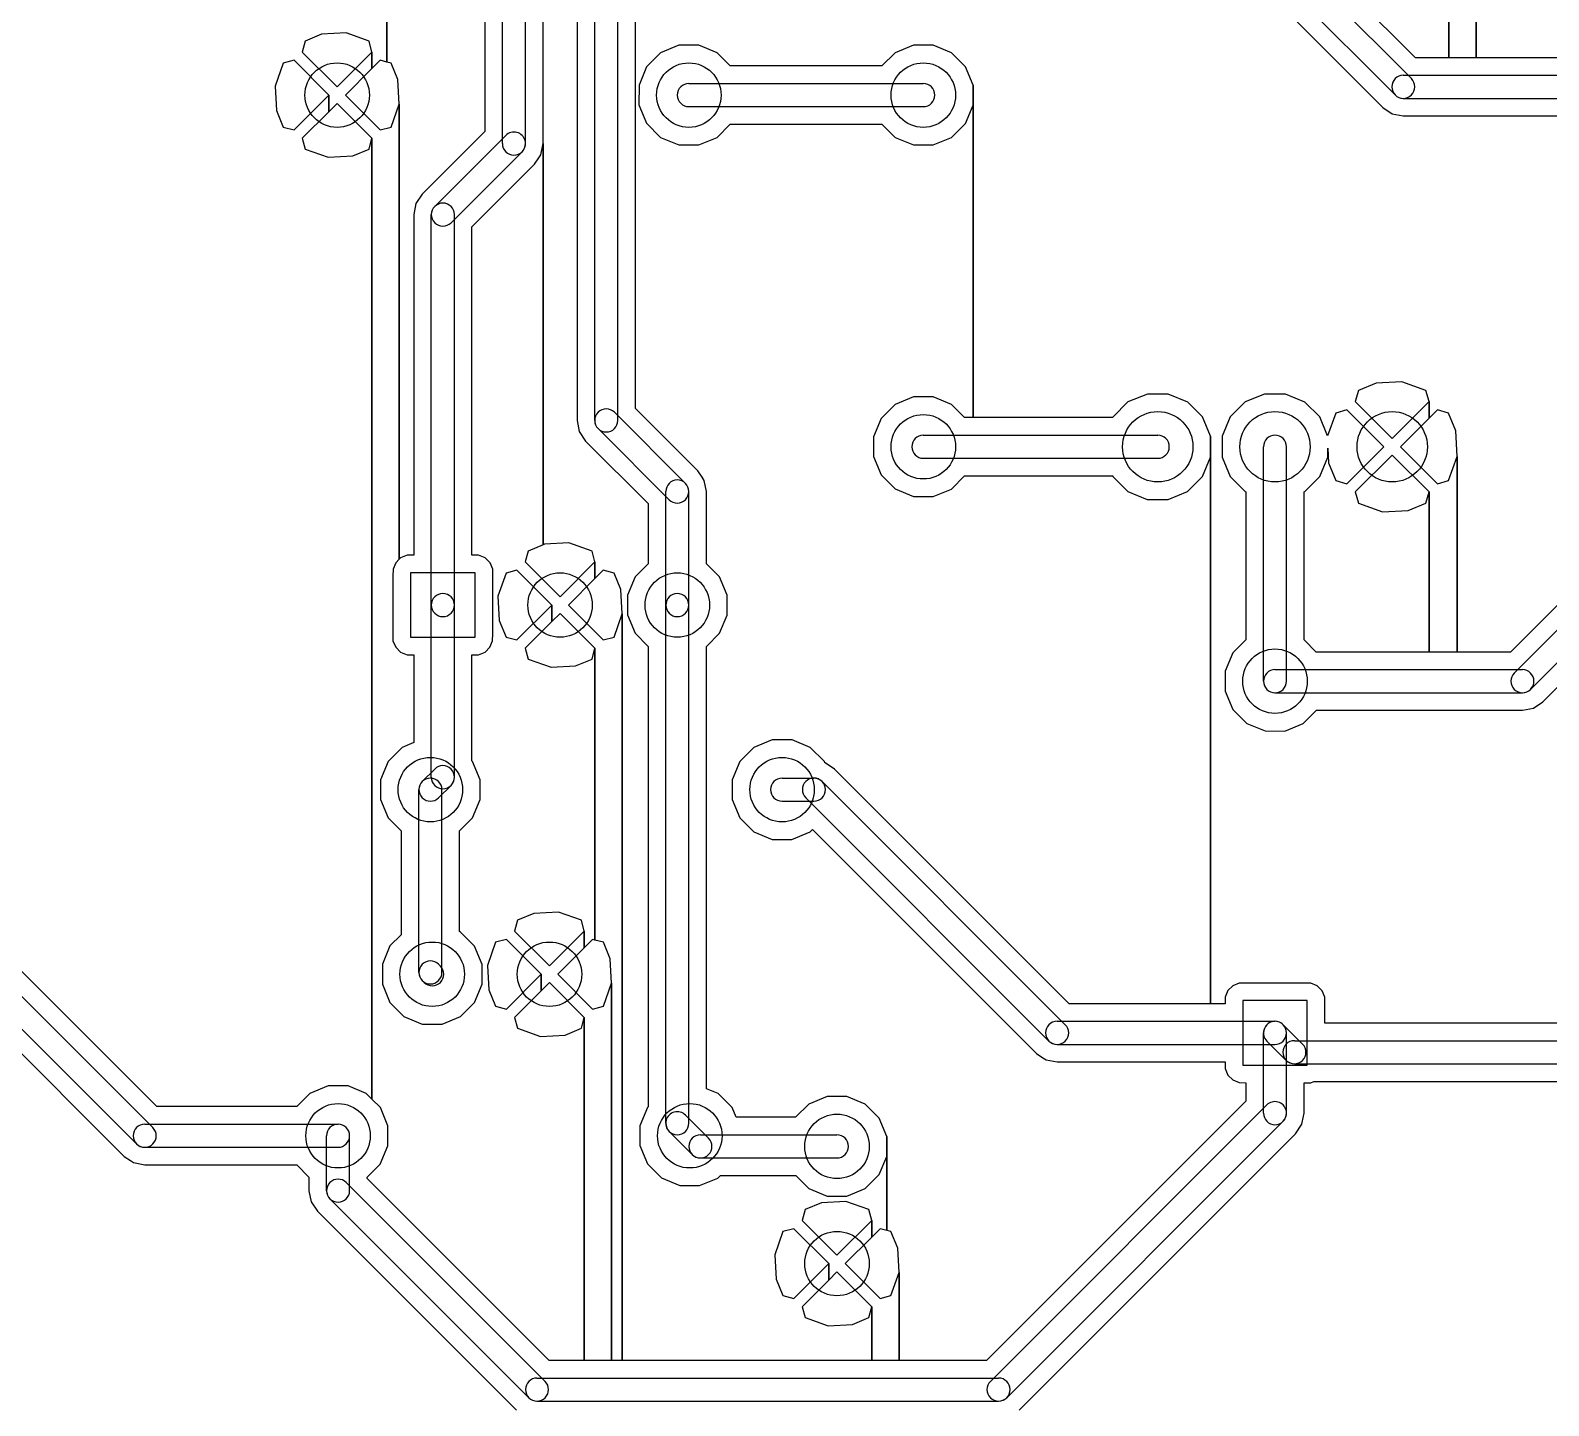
# Model space of a CAD drawing. Extents: x 114.1 to 212.9, y -157.4 to -58.6.
# Drawn here: x 147.02 to 179.92, y -136.35 to -106.55 of the extents above; entities that cross this region are included whole.
import ezdxf

# ---------------------------------------------------------------- set-up
doc = ezdxf.new("R2010")
doc.units = 0
doc.header["$MEASUREMENT"] = 0
doc.layers.add('BLACK', color=250, linetype='CONTINUOUS')

msp = doc.modelspace()

# ---------------------------------------------------------------- linework, layer by layer
at = {"layer": 'BLACK'}
for p, q in [((178.346, -107.139), (178.346, -100.463)), ((178.346, -100.463), (178.346, -107.139)), ((178.346, -107.139), (178.346, -100.463)), ((178.346, -100.463), (178.346, -107.139)), ((177.755, -107.139), (177.755, -101.204)), ((177.755, -101.204), (177.755, -107.139)), ((177.755, -107.139), (177.755, -101.204)), ((177.755, -101.204), (177.755, -107.139)), ((159.25, -115), (159.25, -102.5)), ((159.75, -115), (159.75, -102.5)), ((160.131, -114.739), (160.131, -102.5)), ((160.131, -114.739), (160.131, -102.5)), ((158.869, -102.761), (158.869, -115)), ((158.869, -102.761), (158.869, -115)), ((157.25, -109), (157.25, -103.5)), ((157.75, -109), (157.75, -103.5)), ((158.131, -109), (158.131, -103.5)), ((158.131, -109), (158.131, -103.5)), ((156.869, -103.761), (156.869, -108.739)), ((156.869, -103.761), (156.869, -108.739)), ((154.75, -107.233), (154.75, -105.196)), ((154.75, -105.196), (154.75, -107.233)), ((154.75, -107.233), (154.75, -105.196)), ((154.75, -105.196), (154.75, -107.233)), ((176.947, -107.593), (174.587, -105.233)), ((177.031, -107.139), (174.856, -104.964)), ((177.031, -107.139), (174.856, -104.964)), ((176.593, -107.947), (174.233, -105.587)), ((174.149, -106.041), (176.324, -108.216)), ((174.149, -106.041), (176.324, -108.216)), ((152.977, -106.78), (152.915, -107.016)), ((152.977, -106.78), (152.915, -107.016)), ((153.333, -106.633), (152.977, -106.78)), ((153.333, -106.633), (152.977, -106.78)), ((153.863, -106.604), (153.333, -106.633)), ((153.863, -106.604), (153.333, -106.633)), ((154.363, -106.78), (153.863, -106.604)), ((154.363, -106.78), (153.863, -106.604)), ((154.425, -107.016), (154.363, -106.78)), ((154.425, -107.016), (154.363, -106.78)), ((161.076, -106.87), (160.679, -107.034)), ((161.076, -106.87), (160.679, -107.034)), ((161.506, -106.871), (161.076, -106.87)), ((161.506, -106.871), (161.076, -106.87)), ((161.902, -107.035), (161.506, -106.871)), ((161.902, -107.035), (161.506, -106.871)), ((166.156, -106.87), (165.759, -107.034)), ((166.156, -106.87), (165.759, -107.034)), ((166.586, -106.871), (166.156, -106.87)), ((166.586, -106.871), (166.156, -106.87)), ((166.982, -107.035), (166.586, -106.871)), ((166.982, -107.035), (166.586, -106.871)), ((152.736, -107.195), (152.5, -107.257)), ((152.736, -107.195), (152.5, -107.257)), ((153.49, -107.95), (152.736, -107.195)), ((153.49, -107.95), (152.736, -107.195)), ((152.915, -107.016), (153.67, -107.77)), ((152.915, -107.016), (153.67, -107.77)), ((153.67, -107.77), (154.425, -107.016)), ((153.67, -107.77), (154.425, -107.016)), ((154.425, -107.375), (154.425, -107.016)), ((154.425, -107.016), (154.425, -107.375)), ((154.425, -107.375), (154.425, -107.016)), ((154.425, -107.016), (154.425, -107.375)), ((154.604, -107.195), (154.425, -107.375)), ((154.604, -107.195), (154.425, -107.375)), ((154.75, -107.233), (154.604, -107.195)), ((154.75, -107.233), (154.604, -107.195)), ((154.84, -107.257), (154.75, -107.233)), ((154.84, -107.257), (154.75, -107.233)), ((160.679, -107.034), (160.375, -107.338)), ((160.679, -107.034), (160.375, -107.338)), ((162.185, -107.319), (161.902, -107.035)), ((162.185, -107.319), (161.902, -107.035)), ((165.759, -107.034), (165.474, -107.319)), ((165.759, -107.034), (165.474, -107.319)), ((167.286, -107.339), (166.982, -107.035)), ((167.286, -107.339), (166.982, -107.035)), ((177.755, -107.139), (177.031, -107.139)), ((177.755, -107.139), (177.031, -107.139)), ((178.346, -107.139), (177.755, -107.139)), ((178.346, -107.139), (177.755, -107.139)), ((180.604, -107.139), (178.346, -107.139)), ((180.604, -107.139), (178.346, -107.139)), ((152.5, -107.257), (152.324, -107.757)), ((152.5, -107.257), (152.324, -107.757)), ((154.425, -107.375), (153.85, -107.95)), ((154.425, -107.375), (153.85, -107.95)), ((154.987, -107.613), (154.84, -107.257)), ((154.987, -107.613), (154.84, -107.257)), ((160.375, -107.338), (160.211, -107.734)), ((160.375, -107.338), (160.211, -107.734)), ((165.474, -107.319), (162.185, -107.319)), ((165.474, -107.319), (162.185, -107.319)), ((167.45, -107.736), (167.286, -107.339)), ((167.45, -107.736), (167.286, -107.339)), ((176.77, -107.52), (181.5, -107.52)), ((152.324, -107.757), (152.353, -108.287)), ((152.324, -107.757), (152.353, -108.287)), ((155.016, -108.143), (154.987, -107.613)), ((155.016, -108.143), (154.987, -107.613)), ((160.211, -107.734), (160.21, -108.164)), ((160.211, -107.734), (160.21, -108.164)), ((161.29, -107.7), (166.37, -107.7)), ((167.449, -108.166), (167.45, -107.736)), ((167.449, -108.166), (167.45, -107.736)), ((167.45, -114.939), (167.45, -107.736)), ((167.45, -107.736), (167.45, -114.939)), ((167.45, -114.939), (167.45, -107.736)), ((167.45, -107.736), (167.45, -114.939)), ((152.736, -108.705), (153.49, -107.95)), ((152.736, -108.705), (153.49, -107.95)), ((153.49, -108.309), (153.49, -107.95)), ((153.49, -107.95), (153.49, -108.309)), ((153.49, -108.309), (153.49, -107.95)), ((153.49, -107.95), (153.49, -108.309)), ((153.67, -108.13), (153.49, -108.309)), ((153.67, -108.13), (153.49, -108.309)), ((154.425, -108.884), (153.67, -108.13)), ((154.425, -108.884), (153.67, -108.13)), ((153.85, -107.95), (154.604, -108.705)), ((153.85, -107.95), (154.604, -108.705)), ((154.84, -108.643), (155.016, -108.143)), ((154.84, -108.643), (155.016, -108.143)), ((155.016, -118.008), (155.016, -108.143)), ((155.016, -108.143), (155.016, -118.008)), ((155.016, -118.008), (155.016, -108.143)), ((155.016, -108.143), (155.016, -118.008)), ((160.21, -108.164), (160.374, -108.561)), ((160.21, -108.164), (160.374, -108.561)), ((161.29, -108.2), (166.37, -108.2)), ((167.285, -108.562), (167.449, -108.166)), ((167.285, -108.562), (167.449, -108.166)), ((176.324, -108.216), (176.529, -108.353)), ((176.324, -108.216), (176.529, -108.353)), ((176.77, -108.02), (181.5, -108.02)), ((152.353, -108.287), (152.5, -108.643)), ((152.353, -108.287), (152.5, -108.643)), ((153.49, -108.309), (152.915, -108.884)), ((153.49, -108.309), (152.915, -108.884)), ((176.529, -108.353), (176.77, -108.401)), ((176.529, -108.353), (176.77, -108.401)), ((176.77, -108.401), (180.605, -108.401)), ((176.77, -108.401), (180.605, -108.401)), ((152.5, -108.643), (152.736, -108.705)), ((152.5, -108.643), (152.736, -108.705)), ((152.915, -108.884), (152.977, -109.12)), ((152.915, -108.884), (152.977, -109.12)), ((154.363, -109.12), (154.425, -108.884)), ((154.363, -109.12), (154.425, -108.884)), ((154.425, -129.708), (154.425, -108.884)), ((154.425, -108.884), (154.425, -129.708)), ((154.425, -129.708), (154.425, -108.884)), ((154.425, -108.884), (154.425, -129.708)), ((154.604, -108.705), (154.84, -108.643)), ((154.604, -108.705), (154.84, -108.643)), ((156.869, -108.739), (155.514, -110.094)), ((156.869, -108.739), (155.514, -110.094)), ((155.783, -110.363), (157.323, -108.823)), ((160.374, -108.561), (160.678, -108.865)), ((160.374, -108.561), (160.678, -108.865)), ((160.678, -108.865), (161.074, -109.029)), ((160.678, -108.865), (161.074, -109.029)), ((161.504, -109.03), (161.901, -108.866)), ((161.504, -109.03), (161.901, -108.866)), ((161.901, -108.866), (162.186, -108.581)), ((161.901, -108.866), (162.186, -108.581)), ((162.186, -108.581), (165.475, -108.581)), ((162.186, -108.581), (165.475, -108.581)), ((165.475, -108.581), (165.758, -108.865)), ((165.475, -108.581), (165.758, -108.865)), ((165.758, -108.865), (166.154, -109.029)), ((165.758, -108.865), (166.154, -109.029)), ((166.584, -109.03), (166.981, -108.866)), ((166.584, -109.03), (166.981, -108.866)), ((166.981, -108.866), (167.285, -108.562)), ((166.981, -108.866), (167.285, -108.562)), ((152.977, -109.12), (153.477, -109.296)), ((152.977, -109.12), (153.477, -109.296)), ((154.007, -109.267), (154.363, -109.12)), ((154.007, -109.267), (154.363, -109.12)), ((156.137, -110.717), (157.677, -109.177)), ((158.083, -109.241), (158.131, -109)), ((158.083, -109.241), (158.131, -109)), ((158.131, -117.696), (158.131, -109)), ((158.131, -109), (158.131, -109)), ((158.131, -109), (158.131, -117.696)), ((158.131, -117.696), (158.131, -109)), ((158.131, -109), (158.131, -109)), ((158.131, -109), (158.131, -117.696)), ((161.074, -109.029), (161.504, -109.03)), ((161.074, -109.029), (161.504, -109.03)), ((166.154, -109.029), (166.584, -109.03)), ((166.154, -109.029), (166.584, -109.03)), ((153.477, -109.296), (154.007, -109.267)), ((153.477, -109.296), (154.007, -109.267)), ((156.591, -110.801), (157.946, -109.446)), ((156.591, -110.801), (157.946, -109.446)), ((157.946, -109.446), (158.038, -109.309)), ((157.946, -109.446), (158.038, -109.309)), ((157.946, -109.446), (157.946, -109.446)), ((157.946, -109.446), (157.946, -109.446)), ((158.038, -109.309), (158.083, -109.241)), ((158.038, -109.309), (158.083, -109.241)), ((158.083, -109.241), (158.083, -109.241)), ((158.083, -109.241), (158.083, -109.241)), ((155.514, -110.094), (155.377, -110.299)), ((155.514, -110.094), (155.377, -110.299)), ((155.377, -110.299), (155.329, -110.54)), ((155.377, -110.299), (155.329, -110.54)), ((155.329, -110.54), (155.329, -117.92)), ((155.329, -110.54), (155.329, -117.92)), ((155.71, -119), (155.71, -110.54)), ((156.21, -119), (156.21, -110.54)), ((156.591, -117.92), (156.591, -110.801)), ((156.591, -117.92), (156.591, -110.801)), ((132.427, -113.073), (149.677, -130.323)), ((132.073, -113.427), (149.323, -130.677)), ((131.804, -113.696), (149.054, -130.946)), ((131.804, -113.696), (149.054, -130.946)), ((171.224, -114.427), (170.803, -114.6)), ((171.224, -114.427), (170.803, -114.6)), ((171.678, -114.427), (171.224, -114.427)), ((171.678, -114.427), (171.224, -114.427)), ((172.098, -114.602), (171.678, -114.427)), ((172.098, -114.602), (171.678, -114.427)), ((173.764, -114.427), (173.343, -114.6)), ((173.764, -114.427), (173.343, -114.6)), ((174.218, -114.427), (173.764, -114.427)), ((174.218, -114.427), (173.764, -114.427)), ((174.638, -114.602), (174.218, -114.427)), ((174.638, -114.602), (174.218, -114.427)), ((175.799, -114.348), (175.729, -114.59)), ((175.799, -114.348), (175.729, -114.59)), ((176.183, -114.189), (175.799, -114.348)), ((176.183, -114.189), (175.799, -114.348)), ((176.738, -114.161), (176.183, -114.189)), ((176.738, -114.161), (176.183, -114.189)), ((177.261, -114.348), (176.738, -114.161)), ((177.261, -114.348), (176.738, -114.161)), ((177.331, -114.59), (177.261, -114.348)), ((177.331, -114.59), (177.261, -114.348)), ((161.486, -116.094), (160.131, -114.739)), ((161.486, -116.094), (160.131, -114.739)), ((165.759, -114.654), (165.455, -114.958)), ((165.759, -114.654), (165.455, -114.958)), ((166.156, -114.49), (165.759, -114.654)), ((166.156, -114.49), (165.759, -114.654)), ((166.586, -114.491), (166.156, -114.49)), ((166.586, -114.491), (166.156, -114.49)), ((166.982, -114.655), (166.586, -114.491)), ((166.982, -114.655), (166.586, -114.491)), ((167.265, -114.939), (166.982, -114.655)), ((167.265, -114.939), (166.982, -114.655)), ((170.803, -114.6), (170.482, -114.922)), ((170.803, -114.6), (170.482, -114.922)), ((172.42, -114.923), (172.098, -114.602)), ((172.42, -114.923), (172.098, -114.602)), ((173.343, -114.6), (173.022, -114.922)), ((173.343, -114.6), (173.022, -114.922)), ((174.96, -114.923), (174.638, -114.602)), ((174.96, -114.923), (174.638, -114.602)), ((175.55, -114.769), (175.308, -114.839)), ((175.55, -114.769), (175.308, -114.839)), ((176.35, -115.57), (175.55, -114.769)), ((176.35, -115.57), (175.55, -114.769)), ((175.729, -114.59), (176.53, -115.39)), ((175.729, -114.59), (176.53, -115.39)), ((176.53, -115.39), (177.331, -114.59)), ((176.53, -115.39), (177.331, -114.59)), ((177.331, -114.949), (177.331, -114.59)), ((177.331, -114.59), (177.331, -114.949)), ((177.331, -114.949), (177.331, -114.59)), ((177.331, -114.59), (177.331, -114.949)), ((177.51, -114.769), (177.331, -114.949)), ((177.51, -114.769), (177.331, -114.949)), ((177.752, -114.839), (177.51, -114.769)), ((177.752, -114.839), (177.51, -114.769)), ((158.869, -115), (158.917, -115.241)), ((158.869, -115), (158.917, -115.241)), ((159.677, -114.823), (161.217, -116.363)), ((165.455, -114.958), (165.291, -115.354)), ((165.455, -114.958), (165.291, -115.354)), ((167.45, -114.939), (167.265, -114.939)), ((167.45, -114.939), (167.265, -114.939)), ((170.474, -114.939), (167.45, -114.939)), ((170.474, -114.939), (167.45, -114.939)), ((170.482, -114.922), (170.474, -114.939)), ((170.482, -114.922), (170.474, -114.939)), ((172.593, -115.344), (172.42, -114.923)), ((172.593, -115.344), (172.42, -114.923)), ((173.022, -114.922), (172.847, -115.342)), ((173.022, -114.922), (172.847, -115.342)), ((175.13, -115.336), (174.96, -114.923)), ((175.13, -115.336), (174.96, -114.923)), ((175.308, -114.839), (175.13, -115.336)), ((175.308, -114.839), (175.13, -115.336)), ((177.331, -114.949), (176.71, -115.57)), ((177.331, -114.949), (176.71, -115.57)), ((177.911, -115.223), (177.752, -114.839)), ((177.911, -115.223), (177.752, -114.839)), ((158.917, -115.241), (159.054, -115.446)), ((158.917, -115.241), (159.054, -115.446)), ((159.054, -115.446), (160.409, -116.801)), ((159.054, -115.446), (160.409, -116.801)), ((159.323, -115.177), (160.863, -116.717)), ((165.291, -115.354), (165.29, -115.784)), ((165.291, -115.354), (165.29, -115.784)), ((166.37, -115.32), (171.45, -115.32)), ((172.593, -127.639), (172.593, -115.344)), ((172.593, -115.798), (172.593, -115.344)), ((172.593, -115.344), (172.593, -127.639)), ((172.593, -127.639), (172.593, -115.344)), ((172.593, -115.798), (172.593, -115.344)), ((172.593, -115.344), (172.593, -127.639)), ((172.847, -115.342), (172.847, -115.796)), ((172.847, -115.342), (172.847, -115.796)), ((177.939, -115.778), (177.911, -115.223)), ((177.939, -115.778), (177.911, -115.223)), ((165.29, -115.784), (165.454, -116.181)), ((165.29, -115.784), (165.454, -116.181)), ((173.74, -120.65), (173.74, -115.57)), ((174.24, -120.65), (174.24, -115.57)), ((175.133, -115.798), (175.133, -115.604)), ((175.133, -115.604), (175.149, -115.917)), ((175.133, -115.798), (175.133, -115.604)), ((175.133, -115.604), (175.149, -115.917)), ((175.55, -116.371), (176.35, -115.57)), ((175.55, -116.371), (176.35, -115.57)), ((176.53, -115.75), (175.729, -116.55)), ((176.53, -115.75), (175.729, -116.55)), ((177.331, -116.55), (176.53, -115.75)), ((177.331, -116.55), (176.53, -115.75)), ((176.71, -115.57), (177.51, -116.371)), ((176.71, -115.57), (177.51, -116.371)), ((177.752, -116.301), (177.939, -115.778)), ((177.752, -116.301), (177.939, -115.778)), ((177.939, -120.019), (177.939, -115.778)), ((177.939, -115.778), (177.939, -120.019)), ((177.939, -120.019), (177.939, -115.778)), ((177.939, -115.778), (177.939, -120.019)), ((161.578, -116.231), (161.486, -116.094)), ((161.486, -116.094), (161.486, -116.094)), ((161.578, -116.231), (161.486, -116.094)), ((161.486, -116.094), (161.486, -116.094)), ((166.37, -115.82), (171.45, -115.82)), ((172.418, -116.218), (172.593, -115.798)), ((172.418, -116.218), (172.593, -115.798)), ((172.847, -115.796), (173.02, -116.217)), ((172.847, -115.796), (173.02, -116.217)), ((174.958, -116.218), (175.133, -115.798)), ((174.958, -116.218), (175.133, -115.798)), ((175.149, -115.917), (175.308, -116.301)), ((175.149, -115.917), (175.308, -116.301)), ((161.623, -116.299), (161.578, -116.231)), ((161.623, -116.299), (161.578, -116.231)), ((161.671, -116.54), (161.623, -116.299)), ((161.623, -116.299), (161.623, -116.299)), ((161.671, -116.54), (161.623, -116.299)), ((161.623, -116.299), (161.623, -116.299)), ((165.454, -116.181), (165.758, -116.485)), ((165.454, -116.181), (165.758, -116.485)), ((166.981, -116.486), (167.266, -116.201)), ((166.981, -116.486), (167.266, -116.201)), ((167.266, -116.201), (170.474, -116.201)), ((167.266, -116.201), (170.474, -116.201)), ((170.474, -116.201), (170.48, -116.217)), ((170.474, -116.201), (170.48, -116.217)), ((170.48, -116.217), (170.802, -116.538)), ((170.48, -116.217), (170.802, -116.538)), ((172.097, -116.54), (172.418, -116.218)), ((172.097, -116.54), (172.418, -116.218)), ((173.02, -116.217), (173.342, -116.538)), ((173.02, -116.217), (173.342, -116.538)), ((174.637, -116.54), (174.958, -116.218)), ((174.637, -116.54), (174.958, -116.218)), ((175.308, -116.301), (175.55, -116.371)), ((175.308, -116.301), (175.55, -116.371)), ((177.51, -116.371), (177.752, -116.301)), ((177.51, -116.371), (177.752, -116.301)), ((160.79, -119), (160.79, -116.54)), ((161.29, -119), (161.29, -116.54)), ((161.671, -118.104), (161.671, -116.54)), ((161.671, -116.54), (161.671, -116.54)), ((161.671, -118.104), (161.671, -116.54)), ((161.671, -116.54), (161.671, -116.54)), ((165.758, -116.485), (166.154, -116.649)), ((165.758, -116.485), (166.154, -116.649)), ((166.154, -116.649), (166.584, -116.65)), ((166.154, -116.649), (166.584, -116.65)), ((166.584, -116.65), (166.981, -116.486)), ((166.584, -116.65), (166.981, -116.486)), ((170.802, -116.538), (171.222, -116.713)), ((170.802, -116.538), (171.222, -116.713)), ((171.222, -116.713), (171.676, -116.713)), ((171.222, -116.713), (171.676, -116.713)), ((171.676, -116.713), (172.097, -116.54)), ((171.676, -116.713), (172.097, -116.54)), ((173.342, -116.538), (173.359, -116.546)), ((173.342, -116.538), (173.359, -116.546)), ((173.359, -116.546), (173.359, -119.755)), ((173.359, -116.546), (173.359, -119.755)), ((174.621, -116.546), (174.637, -116.54)), ((174.621, -116.546), (174.637, -116.54)), ((174.621, -119.754), (174.621, -116.546)), ((174.621, -119.754), (174.621, -116.546)), ((175.729, -116.55), (175.799, -116.792)), ((175.729, -116.55), (175.799, -116.792)), ((177.261, -116.792), (177.331, -116.55)), ((177.261, -116.792), (177.331, -116.55)), ((177.331, -120.019), (177.331, -116.55)), ((177.331, -116.55), (177.331, -120.019)), ((177.331, -120.019), (177.331, -116.55)), ((177.331, -116.55), (177.331, -120.019)), ((160.409, -116.801), (160.409, -118.105)), ((160.409, -116.801), (160.409, -118.105)), ((175.799, -116.792), (176.322, -116.979)), ((175.799, -116.792), (176.322, -116.979)), ((176.322, -116.979), (176.877, -116.951)), ((176.322, -116.979), (176.877, -116.951)), ((176.877, -116.951), (177.261, -116.792)), ((176.877, -116.951), (177.261, -116.792)), ((181.864, -117.244), (179.089, -120.019)), ((181.864, -117.244), (179.089, -120.019)), ((158.131, -117.696), (157.807, -117.83)), ((158.131, -117.696), (157.807, -117.83)), ((158.163, -117.683), (158.131, -117.696)), ((158.163, -117.683), (158.131, -117.696)), ((158.693, -117.654), (158.163, -117.683)), ((158.693, -117.654), (158.163, -117.683)), ((159.193, -117.83), (158.693, -117.654)), ((159.193, -117.83), (158.693, -117.654)), ((182.133, -117.513), (179.173, -120.473)), ((154.939, -118.085), (154.881, -118.225)), ((154.939, -118.085), (154.881, -118.225)), ((155.016, -118.008), (154.939, -118.085)), ((155.016, -118.008), (154.939, -118.085)), ((155.046, -117.978), (155.016, -118.008)), ((155.046, -117.978), (155.016, -118.008)), ((155.186, -117.92), (155.046, -117.978)), ((155.186, -117.92), (155.046, -117.978)), ((155.329, -117.92), (155.186, -117.92)), ((155.329, -117.92), (155.186, -117.92)), ((156.735, -117.921), (156.591, -117.92)), ((156.735, -117.921), (156.591, -117.92)), ((156.875, -117.979), (156.735, -117.921)), ((156.875, -117.979), (156.735, -117.921)), ((156.982, -118.086), (156.875, -117.979)), ((156.982, -118.086), (156.875, -117.979)), ((157.04, -118.226), (156.982, -118.086)), ((157.04, -118.226), (156.982, -118.086)), ((157.807, -117.83), (157.745, -118.066)), ((157.807, -117.83), (157.745, -118.066)), ((157.745, -118.066), (158.5, -118.82)), ((157.745, -118.066), (158.5, -118.82)), ((158.5, -118.82), (159.255, -118.066)), ((158.5, -118.82), (159.255, -118.066)), ((159.255, -118.066), (159.193, -117.83)), ((159.255, -118.066), (159.193, -117.83)), ((159.255, -118.425), (159.255, -118.066)), ((159.255, -118.066), (159.255, -118.425)), ((159.255, -118.425), (159.255, -118.066)), ((159.255, -118.066), (159.255, -118.425)), ((182.487, -117.867), (179.527, -120.827)), ((154.881, -118.225), (154.88, -118.377)), ((154.881, -118.225), (154.88, -118.377)), ((154.88, -118.377), (154.88, -119.774)), ((154.88, -118.377), (154.88, -119.774)), ((155.261, -118.301), (155.261, -119.698)), ((156.659, -118.301), (155.261, -118.301)), ((156.659, -119.698), (156.659, -118.301)), ((157.04, -119.623), (157.04, -118.226)), ((157.04, -119.623), (157.04, -118.226)), ((157.33, -118.307), (157.154, -118.807)), ((157.33, -118.307), (157.154, -118.807)), ((157.566, -118.245), (157.33, -118.307)), ((157.566, -118.245), (157.33, -118.307)), ((158.32, -119), (157.566, -118.245)), ((158.32, -119), (157.566, -118.245)), ((159.255, -118.425), (158.68, -119)), ((159.255, -118.425), (158.68, -119)), ((159.434, -118.245), (159.255, -118.425)), ((159.434, -118.245), (159.255, -118.425)), ((159.67, -118.307), (159.434, -118.245)), ((159.67, -118.307), (159.434, -118.245)), ((159.817, -118.663), (159.67, -118.307)), ((159.817, -118.663), (159.67, -118.307)), ((160.125, -118.388), (159.961, -118.784)), ((160.125, -118.388), (159.961, -118.784)), ((160.409, -118.105), (160.125, -118.388)), ((160.409, -118.105), (160.125, -118.388)), ((161.956, -118.389), (161.671, -118.104)), ((161.956, -118.389), (161.671, -118.104)), ((162.12, -118.786), (161.956, -118.389)), ((162.12, -118.786), (161.956, -118.389)), ((179.796, -121.096), (182.571, -118.321)), ((179.796, -121.096), (182.571, -118.321)), ((159.846, -119.193), (159.817, -118.663)), ((159.846, -119.193), (159.817, -118.663)), ((155.71, -122.73), (155.71, -119)), ((156.21, -122.73), (156.21, -119)), ((157.154, -118.807), (157.183, -119.337)), ((157.154, -118.807), (157.183, -119.337)), ((157.566, -119.755), (158.32, -119)), ((157.566, -119.755), (158.32, -119)), ((158.32, -119.359), (158.32, -119)), ((158.32, -119), (158.32, -119.359)), ((158.32, -119.359), (158.32, -119)), ((158.32, -119), (158.32, -119.359)), ((158.68, -119), (159.434, -119.755)), ((158.68, -119), (159.434, -119.755)), ((159.961, -118.784), (159.96, -119.214)), ((159.961, -118.784), (159.96, -119.214)), ((160.79, -130.23), (160.79, -119)), ((161.29, -130.23), (161.29, -119)), ((162.119, -119.216), (162.12, -118.786)), ((162.119, -119.216), (162.12, -118.786)), ((157.183, -119.337), (157.33, -119.693)), ((157.183, -119.337), (157.33, -119.693)), ((158.32, -119.359), (157.745, -119.934)), ((158.32, -119.359), (157.745, -119.934)), ((158.5, -119.18), (158.32, -119.359)), ((158.5, -119.18), (158.32, -119.359)), ((159.255, -119.934), (158.5, -119.18)), ((159.255, -119.934), (158.5, -119.18)), ((159.67, -119.693), (159.846, -119.193)), ((159.67, -119.693), (159.846, -119.193)), ((159.846, -135.369), (159.846, -119.193)), ((159.846, -119.193), (159.846, -135.369)), ((159.846, -135.369), (159.846, -119.193)), ((159.846, -119.193), (159.846, -135.369)), ((159.96, -119.214), (160.124, -119.611)), ((159.96, -119.214), (160.124, -119.611)), ((161.955, -119.612), (162.119, -119.216)), ((161.955, -119.612), (162.119, -119.216)), ((155.261, -119.698), (156.659, -119.698)), ((157.039, -119.775), (157.04, -119.623)), ((157.039, -119.775), (157.04, -119.623)), ((157.33, -119.693), (157.566, -119.755)), ((157.33, -119.693), (157.566, -119.755)), ((159.434, -119.755), (159.67, -119.693)), ((159.434, -119.755), (159.67, -119.693)), ((160.124, -119.611), (160.409, -119.896)), ((160.124, -119.611), (160.409, -119.896)), ((161.671, -119.895), (161.955, -119.612)), ((161.671, -119.895), (161.955, -119.612)), ((154.88, -119.774), (154.938, -119.914)), ((154.88, -119.774), (154.938, -119.914)), ((154.938, -119.914), (155.045, -120.021)), ((154.938, -119.914), (155.045, -120.021)), ((155.045, -120.021), (155.185, -120.079)), ((155.045, -120.021), (155.185, -120.079)), ((156.734, -120.08), (156.874, -120.022)), ((156.734, -120.08), (156.874, -120.022)), ((156.874, -120.022), (156.981, -119.915)), ((156.874, -120.022), (156.981, -119.915)), ((156.981, -119.915), (157.039, -119.775)), ((156.981, -119.915), (157.039, -119.775)), ((157.745, -119.934), (157.807, -120.17)), ((157.745, -119.934), (157.807, -120.17)), ((159.193, -120.17), (159.255, -119.934)), ((159.193, -120.17), (159.255, -119.934)), ((159.255, -126.259), (159.255, -119.934)), ((159.255, -119.934), (159.255, -126.259)), ((159.255, -126.259), (159.255, -119.934)), ((159.255, -119.934), (159.255, -126.259)), ((160.409, -119.896), (160.409, -129.874)), ((160.409, -119.896), (160.409, -129.874)), ((161.671, -129.481), (161.671, -119.895)), ((161.671, -129.481), (161.671, -119.895)), ((173.075, -120.038), (172.911, -120.434)), ((173.075, -120.038), (172.911, -120.434)), ((173.359, -119.755), (173.075, -120.038)), ((173.359, -119.755), (173.075, -120.038)), ((174.885, -120.019), (174.621, -119.754)), ((174.885, -120.019), (174.621, -119.754)), ((177.331, -120.019), (174.885, -120.019)), ((177.331, -120.019), (174.885, -120.019)), ((177.939, -120.019), (177.331, -120.019)), ((177.939, -120.019), (177.331, -120.019)), ((179.089, -120.019), (177.939, -120.019)), ((179.089, -120.019), (177.939, -120.019)), ((155.185, -120.079), (155.329, -120.08)), ((155.185, -120.079), (155.329, -120.08)), ((155.329, -120.08), (155.329, -121.981)), ((155.329, -120.08), (155.329, -121.981)), ((156.591, -122.375), (156.591, -120.08)), ((156.591, -120.08), (156.734, -120.08)), ((156.591, -122.375), (156.591, -120.08)), ((156.591, -120.08), (156.734, -120.08)), ((157.807, -120.17), (158.307, -120.346)), ((157.807, -120.17), (158.307, -120.346)), ((158.307, -120.346), (158.837, -120.317)), ((158.307, -120.346), (158.837, -120.317)), ((158.837, -120.317), (159.193, -120.17)), ((158.837, -120.317), (159.193, -120.17)), ((172.911, -120.434), (172.91, -120.864)), ((172.911, -120.434), (172.91, -120.864)), ((173.99, -120.4), (179.35, -120.4)), ((172.91, -120.864), (173.074, -121.261)), ((172.91, -120.864), (173.074, -121.261)), ((173.99, -120.9), (179.35, -120.9)), ((173.074, -121.261), (173.378, -121.565)), ((173.074, -121.261), (173.378, -121.565)), ((174.601, -121.566), (174.886, -121.281)), ((174.601, -121.566), (174.886, -121.281)), ((174.886, -121.281), (179.35, -121.281)), ((174.886, -121.281), (179.35, -121.281)), ((179.35, -121.281), (179.591, -121.233)), ((179.35, -121.281), (179.591, -121.233)), ((179.35, -121.281), (179.35, -121.281)), ((179.35, -121.281), (179.35, -121.281)), ((179.591, -121.233), (179.796, -121.096)), ((179.591, -121.233), (179.796, -121.096)), ((173.378, -121.565), (173.774, -121.729)), ((173.378, -121.565), (173.774, -121.729)), ((174.204, -121.73), (174.601, -121.566)), ((174.204, -121.73), (174.601, -121.566)), ((155.329, -121.981), (155.079, -122.084)), ((155.329, -121.981), (155.079, -122.084)), ((163.096, -121.92), (162.699, -122.084)), ((163.096, -121.92), (162.699, -122.084)), ((163.526, -121.921), (163.096, -121.92)), ((163.526, -121.921), (163.096, -121.92)), ((163.922, -122.085), (163.526, -121.921)), ((163.922, -122.085), (163.526, -121.921)), ((173.774, -121.729), (174.204, -121.73)), ((173.774, -121.729), (174.204, -121.73)), ((155.079, -122.084), (154.775, -122.388)), ((155.079, -122.084), (154.775, -122.388)), ((162.699, -122.084), (162.395, -122.388)), ((162.699, -122.084), (162.395, -122.388)), ((164.226, -122.389), (163.922, -122.085)), ((164.226, -122.389), (163.922, -122.085)), ((154.775, -122.388), (154.611, -122.784)), ((154.775, -122.388), (154.611, -122.784)), ((155.783, -122.553), (155.513, -122.823)), ((156.606, -122.389), (156.591, -122.375)), ((156.606, -122.389), (156.591, -122.375)), ((156.77, -122.786), (156.606, -122.389)), ((156.77, -122.786), (156.606, -122.389)), ((162.395, -122.388), (162.231, -122.784)), ((162.395, -122.388), (162.231, -122.784)), ((164.237, -122.416), (164.226, -122.389)), ((164.237, -122.416), (164.226, -122.389)), ((164.241, -122.417), (164.237, -122.416)), ((164.241, -122.417), (164.237, -122.416)), ((164.446, -122.554), (164.241, -122.417)), ((164.446, -122.554), (164.241, -122.417)), ((169.531, -127.639), (164.446, -122.554)), ((169.531, -127.639), (164.446, -122.554)), ((154.611, -122.784), (154.61, -123.214)), ((154.611, -122.784), (154.61, -123.214)), ((155.44, -126.96), (155.44, -123)), ((156.137, -122.907), (155.867, -123.177)), ((155.94, -126.96), (155.94, -123)), ((156.769, -123.216), (156.77, -122.786)), ((156.769, -123.216), (156.77, -122.786)), ((162.231, -122.784), (162.23, -123.214)), ((162.231, -122.784), (162.23, -123.214)), ((163.31, -122.75), (164, -122.75)), ((164.177, -122.823), (169.447, -128.093)), ((154.61, -123.214), (154.774, -123.611)), ((154.61, -123.214), (154.774, -123.611)), ((156.605, -123.612), (156.769, -123.216)), ((156.605, -123.612), (156.769, -123.216)), ((162.23, -123.214), (162.394, -123.611)), ((162.23, -123.214), (162.394, -123.611)), ((163.31, -123.25), (164, -123.25)), ((163.823, -123.177), (169.093, -128.447)), ((154.774, -123.611), (155.059, -123.896)), ((154.774, -123.611), (155.059, -123.896)), ((156.321, -123.895), (156.605, -123.612)), ((156.321, -123.895), (156.605, -123.612)), ((162.394, -123.611), (162.698, -123.915)), ((162.394, -123.611), (162.698, -123.915)), ((155.059, -123.896), (155.059, -126.145)), ((155.059, -123.896), (155.059, -126.145)), ((156.321, -126.077), (156.321, -123.895)), ((156.321, -126.077), (156.321, -123.895)), ((162.698, -123.915), (163.094, -124.079)), ((162.698, -123.915), (163.094, -124.079)), ((163.524, -124.08), (163.921, -123.916)), ((163.524, -124.08), (163.921, -123.916)), ((163.921, -123.916), (163.972, -123.864)), ((163.921, -123.916), (163.972, -123.864)), ((163.972, -123.864), (168.824, -128.716)), ((163.972, -123.864), (168.824, -128.716)), ((163.094, -124.079), (163.524, -124.08)), ((163.094, -124.079), (163.524, -124.08)), ((149.761, -129.869), (145.346, -125.454)), ((149.761, -129.869), (145.346, -125.454)), ((158.463, -125.654), (157.933, -125.683)), ((158.463, -125.654), (157.933, -125.683)), ((158.963, -125.83), (158.463, -125.654)), ((158.963, -125.83), (158.463, -125.654)), ((157.577, -125.83), (157.515, -126.066)), ((157.577, -125.83), (157.515, -126.066)), ((157.933, -125.683), (157.577, -125.83)), ((157.933, -125.683), (157.577, -125.83)), ((159.025, -126.066), (158.963, -125.83)), ((159.025, -126.066), (158.963, -125.83)), ((155.059, -126.145), (154.815, -126.388)), ((155.059, -126.145), (154.815, -126.388)), ((156.342, -126.085), (156.321, -126.077)), ((156.342, -126.085), (156.321, -126.077)), ((156.646, -126.389), (156.342, -126.085)), ((156.646, -126.389), (156.342, -126.085)), ((157.1, -126.307), (156.924, -126.807)), ((157.1, -126.307), (156.924, -126.807)), ((157.336, -126.245), (157.1, -126.307)), ((157.336, -126.245), (157.1, -126.307)), ((158.09, -127), (157.336, -126.245)), ((158.09, -127), (157.336, -126.245)), ((157.515, -126.066), (158.27, -126.82)), ((157.515, -126.066), (158.27, -126.82)), ((158.27, -126.82), (159.025, -126.066)), ((158.27, -126.82), (159.025, -126.066)), ((159.025, -126.425), (159.025, -126.066)), ((159.025, -126.066), (159.025, -126.425)), ((159.025, -126.425), (159.025, -126.066)), ((159.025, -126.066), (159.025, -126.425)), ((159.204, -126.245), (159.025, -126.425)), ((159.204, -126.245), (159.025, -126.425)), ((159.255, -126.259), (159.204, -126.245)), ((159.255, -126.259), (159.204, -126.245)), ((159.44, -126.307), (159.255, -126.259)), ((159.44, -126.307), (159.255, -126.259)), ((159.587, -126.663), (159.44, -126.307)), ((159.587, -126.663), (159.44, -126.307)), ((154.815, -126.388), (154.651, -126.784)), ((154.815, -126.388), (154.651, -126.784)), ((156.81, -126.786), (156.646, -126.389)), ((156.81, -126.786), (156.646, -126.389)), ((159.025, -126.425), (158.45, -127)), ((159.025, -126.425), (158.45, -127)), ((154.651, -126.784), (154.65, -127.214)), ((154.651, -126.784), (154.65, -127.214)), ((155.867, -126.783), (155.907, -126.823)), ((156.809, -127.216), (156.81, -126.786)), ((156.809, -127.216), (156.81, -126.786)), ((156.924, -126.807), (156.953, -127.337)), ((156.924, -126.807), (156.953, -127.337)), ((159.616, -127.193), (159.587, -126.663)), ((159.616, -127.193), (159.587, -126.663)), ((154.65, -127.214), (154.814, -127.611)), ((154.65, -127.214), (154.814, -127.611)), ((155.513, -127.137), (155.553, -127.177)), ((156.645, -127.612), (156.809, -127.216)), ((156.645, -127.612), (156.809, -127.216)), ((157.336, -127.755), (158.09, -127)), ((157.336, -127.755), (158.09, -127)), ((158.09, -127.359), (158.09, -127)), ((158.09, -127), (158.09, -127.359)), ((158.09, -127.359), (158.09, -127)), ((158.09, -127), (158.09, -127.359)), ((158.27, -127.18), (158.09, -127.359)), ((158.27, -127.18), (158.09, -127.359)), ((159.025, -127.934), (158.27, -127.18)), ((159.025, -127.934), (158.27, -127.18)), ((158.45, -127), (159.204, -127.755)), ((158.45, -127), (159.204, -127.755)), ((159.44, -127.693), (159.616, -127.193)), ((159.44, -127.693), (159.616, -127.193)), ((159.616, -135.369), (159.616, -127.193)), ((159.616, -127.193), (159.616, -135.369)), ((159.616, -135.369), (159.616, -127.193)), ((159.616, -127.193), (159.616, -135.369)), ((173.076, -127.248), (172.969, -127.355)), ((173.076, -127.248), (172.969, -127.355)), ((173.216, -127.19), (173.076, -127.248)), ((173.216, -127.19), (173.076, -127.248)), ((174.613, -127.19), (173.216, -127.19)), ((174.613, -127.19), (173.216, -127.19)), ((174.765, -127.191), (174.613, -127.19)), ((174.765, -127.191), (174.613, -127.19)), ((174.905, -127.249), (174.765, -127.191)), ((174.905, -127.249), (174.765, -127.191)), ((175.012, -127.356), (174.905, -127.249)), ((175.012, -127.356), (174.905, -127.249)), ((154.814, -127.611), (155.118, -127.915)), ((154.814, -127.611), (155.118, -127.915)), ((156.341, -127.916), (156.645, -127.612)), ((156.341, -127.916), (156.645, -127.612)), ((156.953, -127.337), (157.1, -127.693)), ((156.953, -127.337), (157.1, -127.693)), ((158.09, -127.359), (157.515, -127.934)), ((158.09, -127.359), (157.515, -127.934)), ((172.911, -127.495), (172.91, -127.639)), ((172.911, -127.495), (172.91, -127.639)), ((172.969, -127.355), (172.911, -127.495)), ((172.969, -127.355), (172.911, -127.495)), ((174.689, -127.572), (173.291, -127.572)), ((173.291, -127.572), (173.291, -128.969)), ((174.689, -128.969), (174.689, -127.572)), ((175.07, -127.496), (175.012, -127.356)), ((175.07, -127.496), (175.012, -127.356)), ((175.07, -128.059), (175.07, -127.496)), ((175.07, -128.059), (175.07, -127.496)), ((155.118, -127.915), (155.514, -128.079)), ((155.118, -127.915), (155.514, -128.079)), ((155.944, -128.08), (156.341, -127.916)), ((155.944, -128.08), (156.341, -127.916)), ((157.1, -127.693), (157.336, -127.755)), ((157.1, -127.693), (157.336, -127.755)), ((157.515, -127.934), (157.577, -128.17)), ((157.515, -127.934), (157.577, -128.17)), ((158.963, -128.17), (159.025, -127.934)), ((158.963, -128.17), (159.025, -127.934)), ((159.025, -135.369), (159.025, -127.934)), ((159.025, -127.934), (159.025, -135.369)), ((159.025, -135.369), (159.025, -127.934)), ((159.025, -127.934), (159.025, -135.369)), ((159.204, -127.755), (159.44, -127.693)), ((159.204, -127.755), (159.44, -127.693)), ((172.593, -127.639), (169.531, -127.639)), ((172.593, -127.639), (169.531, -127.639)), ((172.91, -127.639), (172.593, -127.639)), ((172.91, -127.639), (172.593, -127.639)), ((155.514, -128.079), (155.944, -128.08)), ((155.514, -128.079), (155.944, -128.08)), ((157.577, -128.17), (158.077, -128.346)), ((157.577, -128.17), (158.077, -128.346)), ((158.607, -128.317), (158.963, -128.17)), ((158.607, -128.317), (158.963, -128.17)), ((169.27, -128.02), (173.99, -128.02)), ((173.74, -130.01), (173.74, -128.27)), ((174.587, -128.513), (174.167, -128.093)), ((174.24, -130.01), (174.24, -128.27)), ((183.885, -128.059), (175.07, -128.059)), ((183.885, -128.059), (175.07, -128.059)), ((158.077, -128.346), (158.607, -128.317)), ((158.077, -128.346), (158.607, -128.317)), ((169.27, -128.52), (173.99, -128.52)), ((174.233, -128.867), (173.813, -128.447)), ((174.41, -128.44), (184.5, -128.44)), ((168.824, -128.716), (168.824, -128.716)), ((168.824, -128.716), (168.961, -128.808)), ((168.824, -128.716), (168.824, -128.716)), ((168.824, -128.716), (168.961, -128.808)), ((168.961, -128.808), (169.029, -128.853)), ((168.961, -128.808), (169.029, -128.853)), ((169.029, -128.853), (169.029, -128.853)), ((169.029, -128.853), (169.27, -128.901)), ((169.029, -128.853), (169.029, -128.853)), ((169.029, -128.853), (169.27, -128.901)), ((169.27, -128.901), (172.91, -128.901)), ((169.27, -128.901), (172.91, -128.901)), ((172.91, -128.901), (172.91, -129.044)), ((172.91, -128.901), (172.91, -129.044)), ((174.41, -128.94), (184.5, -128.94)), ((172.91, -129.044), (172.968, -129.184)), ((172.91, -129.044), (172.968, -129.184)), ((172.968, -129.184), (173.075, -129.291)), ((172.968, -129.184), (173.075, -129.291)), ((173.291, -128.969), (174.689, -128.969)), ((153.079, -129.584), (152.794, -129.869)), ((153.079, -129.584), (152.794, -129.869)), ((153.476, -129.42), (153.079, -129.584)), ((153.476, -129.42), (153.079, -129.584)), ((153.906, -129.421), (153.476, -129.42)), ((153.906, -129.421), (153.476, -129.42)), ((154.302, -129.585), (153.906, -129.421)), ((154.302, -129.585), (153.906, -129.421)), ((154.425, -129.708), (154.302, -129.585)), ((154.425, -129.708), (154.302, -129.585)), ((161.922, -129.585), (161.671, -129.481)), ((161.922, -129.585), (161.671, -129.481)), ((162.226, -129.889), (161.922, -129.585)), ((162.226, -129.889), (161.922, -129.585)), ((173.075, -129.291), (173.215, -129.349)), ((173.075, -129.291), (173.215, -129.349)), ((173.215, -129.349), (173.359, -129.35)), ((173.215, -129.349), (173.359, -129.35)), ((173.359, -129.35), (173.359, -129.749)), ((173.359, -129.35), (173.359, -129.749)), ((174.621, -130.01), (174.621, -129.35)), ((174.621, -129.35), (174.764, -129.35)), ((174.621, -130.01), (174.621, -129.35)), ((174.621, -129.35), (174.764, -129.35)), ((174.764, -129.35), (174.833, -129.321)), ((174.764, -129.35), (174.833, -129.321)), ((174.833, -129.321), (183.869, -129.321)), ((174.833, -129.321), (183.869, -129.321)), ((152.794, -129.869), (149.761, -129.869)), ((152.794, -129.869), (149.761, -129.869)), ((154.606, -129.889), (154.425, -129.708)), ((154.606, -129.889), (154.425, -129.708)), ((154.77, -130.286), (154.606, -129.889)), ((154.77, -130.286), (154.606, -129.889)), ((160.395, -129.888), (160.231, -130.284)), ((160.395, -129.888), (160.231, -130.284)), ((160.409, -129.874), (160.395, -129.888)), ((160.409, -129.874), (160.395, -129.888)), ((162.312, -130.099), (162.226, -129.889)), ((162.312, -130.099), (162.226, -129.889)), ((163.889, -129.814), (163.604, -130.099)), ((163.889, -129.814), (163.604, -130.099)), ((164.286, -129.65), (163.889, -129.814)), ((164.286, -129.65), (163.889, -129.814)), ((164.716, -129.651), (164.286, -129.65)), ((164.716, -129.651), (164.286, -129.65)), ((165.112, -129.815), (164.716, -129.651)), ((165.112, -129.815), (164.716, -129.651)), ((165.416, -130.119), (165.112, -129.815)), ((165.416, -130.119), (165.112, -129.815)), ((173.359, -129.749), (167.739, -135.369)), ((173.359, -129.749), (167.739, -135.369)), ((167.823, -135.823), (173.813, -129.833)), ((149.5, -130.25), (153.69, -130.25)), ((161.717, -130.553), (161.217, -130.053)), ((163.604, -130.099), (162.312, -130.099)), ((163.604, -130.099), (162.312, -130.099)), ((165.58, -130.516), (165.416, -130.119)), ((165.58, -130.516), (165.416, -130.119)), ((168.177, -136.177), (174.167, -130.187)), ((174.436, -130.456), (174.573, -130.251)), ((174.436, -130.456), (174.573, -130.251)), ((174.573, -130.251), (174.581, -130.211)), ((174.573, -130.251), (174.581, -130.211)), ((174.573, -130.251), (174.573, -130.251)), ((174.573, -130.251), (174.573, -130.251)), ((174.581, -130.211), (174.621, -130.01)), ((174.581, -130.211), (174.621, -130.01)), ((174.621, -130.01), (174.621, -130.01)), ((174.621, -130.01), (174.621, -130.01)), ((153.44, -131.69), (153.44, -130.5)), ((153.94, -131.69), (153.94, -130.5)), ((154.769, -130.716), (154.77, -130.286)), ((154.769, -130.716), (154.77, -130.286)), ((160.231, -130.284), (160.23, -130.714)), ((160.231, -130.284), (160.23, -130.714)), ((161.363, -130.907), (160.863, -130.407)), ((161.54, -130.48), (164.5, -130.48)), ((165.579, -130.946), (165.58, -130.516)), ((165.579, -130.946), (165.58, -130.516)), ((165.58, -132.553), (165.58, -130.516)), ((165.58, -130.516), (165.58, -132.553)), ((165.58, -132.553), (165.58, -130.516)), ((165.58, -130.516), (165.58, -132.553)), ((168.446, -136.446), (174.436, -130.456)), ((168.446, -136.446), (174.436, -130.456)), ((174.436, -130.456), (174.436, -130.456)), ((174.436, -130.456), (174.436, -130.456)), ((149.5, -130.75), (153.69, -130.75)), ((154.605, -131.112), (154.769, -130.716)), ((154.605, -131.112), (154.769, -130.716)), ((160.23, -130.714), (160.394, -131.111)), ((160.23, -130.714), (160.394, -131.111)), ((149.054, -130.946), (149.054, -130.946)), ((149.054, -130.946), (149.191, -131.038)), ((149.054, -130.946), (149.054, -130.946)), ((149.054, -130.946), (149.191, -131.038)), ((149.191, -131.038), (149.259, -131.083)), ((149.191, -131.038), (149.259, -131.083)), ((149.259, -131.083), (149.259, -131.083)), ((149.259, -131.083), (149.5, -131.131)), ((149.259, -131.083), (149.259, -131.083)), ((149.259, -131.083), (149.5, -131.131)), ((149.5, -131.131), (149.5, -131.131)), ((149.5, -131.131), (152.795, -131.131)), ((149.5, -131.131), (149.5, -131.131)), ((149.5, -131.131), (152.795, -131.131)), ((152.795, -131.131), (153.059, -131.396)), ((152.795, -131.131), (153.059, -131.396)), ((154.321, -131.395), (154.605, -131.112)), ((154.321, -131.395), (154.605, -131.112)), ((160.394, -131.111), (160.698, -131.415)), ((160.394, -131.111), (160.698, -131.415)), ((161.54, -130.98), (164.5, -130.98)), ((165.415, -131.342), (165.579, -130.946)), ((165.415, -131.342), (165.579, -130.946)), ((153.059, -131.396), (153.059, -131.69)), ((153.059, -131.396), (153.059, -131.69)), ((153.867, -131.513), (158.177, -135.823)), ((154.321, -131.429), (154.321, -131.395)), ((154.321, -131.429), (154.321, -131.395)), ((158.261, -135.369), (154.321, -131.429)), ((158.261, -135.369), (154.321, -131.429)), ((160.698, -131.415), (161.094, -131.579)), ((160.698, -131.415), (161.094, -131.579)), ((161.094, -131.579), (161.524, -131.58)), ((161.094, -131.579), (161.524, -131.58)), ((161.524, -131.58), (161.921, -131.416)), ((161.524, -131.58), (161.921, -131.416)), ((161.921, -131.416), (161.975, -131.361)), ((161.921, -131.416), (161.975, -131.361)), ((161.975, -131.361), (163.605, -131.361)), ((161.975, -131.361), (163.605, -131.361)), ((163.605, -131.361), (163.888, -131.645)), ((163.605, -131.361), (163.888, -131.645)), ((165.111, -131.646), (165.415, -131.342)), ((165.111, -131.646), (165.415, -131.342)), ((153.059, -131.69), (153.107, -131.931)), ((153.059, -131.69), (153.107, -131.931)), ((153.513, -131.867), (157.823, -136.177)), ((163.888, -131.645), (164.284, -131.809)), ((163.888, -131.645), (164.284, -131.809)), ((164.284, -131.809), (164.714, -131.81)), ((164.284, -131.809), (164.714, -131.81)), ((164.714, -131.81), (165.111, -131.646)), ((164.714, -131.81), (165.111, -131.646)), ((153.107, -131.931), (153.244, -132.136)), ((153.107, -131.931), (153.244, -132.136)), ((153.244, -132.136), (157.554, -136.446)), ((153.244, -132.136), (157.554, -136.446)), ((163.807, -132.1), (163.745, -132.336)), ((163.807, -132.1), (163.745, -132.336)), ((164.163, -131.953), (163.807, -132.1)), ((164.163, -131.953), (163.807, -132.1)), ((164.693, -131.924), (164.163, -131.953)), ((164.693, -131.924), (164.163, -131.953)), ((165.193, -132.1), (164.693, -131.924)), ((165.193, -132.1), (164.693, -131.924)), ((165.255, -132.336), (165.193, -132.1)), ((165.255, -132.336), (165.193, -132.1)), ((163.566, -132.515), (163.33, -132.577)), ((163.566, -132.515), (163.33, -132.577)), ((164.32, -133.27), (163.566, -132.515)), ((164.32, -133.27), (163.566, -132.515)), ((163.745, -132.336), (164.5, -133.09)), ((163.745, -132.336), (164.5, -133.09)), ((164.5, -133.09), (165.255, -132.336)), ((164.5, -133.09), (165.255, -132.336)), ((165.255, -132.695), (165.255, -132.336)), ((165.255, -132.336), (165.255, -132.695)), ((165.255, -132.695), (165.255, -132.336)), ((165.255, -132.336), (165.255, -132.695)), ((165.434, -132.515), (165.255, -132.695)), ((165.434, -132.515), (165.255, -132.695)), ((165.58, -132.553), (165.434, -132.515)), ((165.58, -132.553), (165.434, -132.515)), ((165.67, -132.577), (165.58, -132.553)), ((165.67, -132.577), (165.58, -132.553)), ((163.33, -132.577), (163.154, -133.077)), ((163.33, -132.577), (163.154, -133.077)), ((165.255, -132.695), (164.68, -133.27)), ((165.255, -132.695), (164.68, -133.27)), ((165.817, -132.933), (165.67, -132.577)), ((165.817, -132.933), (165.67, -132.577)), ((163.154, -133.077), (163.183, -133.607)), ((163.154, -133.077), (163.183, -133.607)), ((165.846, -133.463), (165.817, -132.933)), ((165.846, -133.463), (165.817, -132.933)), ((163.566, -134.025), (164.32, -133.27)), ((163.566, -134.025), (164.32, -133.27)), ((164.32, -133.629), (164.32, -133.27)), ((164.32, -133.27), (164.32, -133.629)), ((164.32, -133.629), (164.32, -133.27)), ((164.32, -133.27), (164.32, -133.629)), ((164.5, -133.45), (164.32, -133.629)), ((164.5, -133.45), (164.32, -133.629)), ((165.255, -134.204), (164.5, -133.45)), ((165.255, -134.204), (164.5, -133.45)), ((164.68, -133.27), (165.434, -134.025)), ((164.68, -133.27), (165.434, -134.025)), ((165.67, -133.963), (165.846, -133.463)), ((165.67, -133.963), (165.846, -133.463)), ((165.846, -135.369), (165.846, -133.463)), ((165.846, -133.463), (165.846, -135.369)), ((165.846, -135.369), (165.846, -133.463)), ((165.846, -133.463), (165.846, -135.369)), ((163.183, -133.607), (163.33, -133.963)), ((163.183, -133.607), (163.33, -133.963)), ((164.32, -133.629), (163.745, -134.204)), ((164.32, -133.629), (163.745, -134.204)), ((163.33, -133.963), (163.566, -134.025)), ((163.33, -133.963), (163.566, -134.025)), ((163.745, -134.204), (163.807, -134.44)), ((163.745, -134.204), (163.807, -134.44)), ((165.193, -134.44), (165.255, -134.204)), ((165.193, -134.44), (165.255, -134.204)), ((165.255, -135.369), (165.255, -134.204)), ((165.255, -134.204), (165.255, -135.369)), ((165.255, -135.369), (165.255, -134.204)), ((165.255, -134.204), (165.255, -135.369)), ((165.434, -134.025), (165.67, -133.963)), ((165.434, -134.025), (165.67, -133.963)), ((163.807, -134.44), (164.307, -134.616)), ((163.807, -134.44), (164.307, -134.616)), ((164.837, -134.587), (165.193, -134.44)), ((164.837, -134.587), (165.193, -134.44)), ((164.307, -134.616), (164.837, -134.587)), ((164.307, -134.616), (164.837, -134.587)), ((159.025, -135.369), (158.261, -135.369)), ((159.025, -135.369), (158.261, -135.369)), ((159.616, -135.369), (159.025, -135.369)), ((159.616, -135.369), (159.025, -135.369)), ((159.846, -135.369), (159.616, -135.369)), ((159.846, -135.369), (159.616, -135.369)), ((165.255, -135.369), (159.846, -135.369)), ((165.255, -135.369), (159.846, -135.369)), ((165.846, -135.369), (165.255, -135.369)), ((165.846, -135.369), (165.255, -135.369)), ((167.739, -135.369), (165.846, -135.369)), ((167.739, -135.369), (165.846, -135.369)), ((158, -135.75), (168, -135.75)), ((158, -136.25), (168, -136.25))]:
    msp.add_line(p, q, dxfattribs=at)
for centre, radius in [((153.67, -107.95), 0.6985), ((161.29, -107.95), 0.6985), ((166.37, -107.95), 0.6985), ((166.37, -115.57), 0.6985), ((171.45, -115.57), 0.762), ((173.99, -115.57), 0.762), ((176.53, -115.57), 0.762), ((158.5, -119), 0.6985), ((161.04, -119), 0.6985), ((173.99, -120.65), 0.6985), ((155.69, -123), 0.6985), ((163.31, -123), 0.6985), ((155.73, -127), 0.6985), ((158.27, -127), 0.6985), ((153.69, -130.5), 0.6985), ((161.31, -130.5), 0.6985), ((164.5, -130.73), 0.6985), ((164.5, -133.27), 0.6985)]:
    msp.add_circle(centre, radius, dxfattribs=at)
for centre, start, end in [((176.77, -107.77), 90, 270), ((161.29, -107.95), 90, 270), ((166.37, -107.95), 270, 450), ((176.77, -107.77), 225, 405), ((157.5, -109), 315, 495), ((157.5, -109), 180, 360), ((155.96, -110.54), 360, 540), ((155.96, -110.54), 135, 315), ((159.5, -115), 45, 225), ((159.5, -115), 180, 360), ((166.37, -115.57), 90, 270), ((171.45, -115.57), 270, 450), ((173.99, -115.57), 360, 540), ((161.04, -116.54), 360, 540), ((161.04, -116.54), 225, 405), ((155.96, -119), 360, 540), ((161.04, -119), 360, 540), ((155.96, -119), 180, 360), ((161.04, -119), 180, 360), ((173.99, -120.65), 90, 270), ((173.99, -120.65), 180, 360), ((179.35, -120.65), 135, 315), ((179.35, -120.65), 270, 450), ((155.96, -122.73), -45, 135), ((155.69, -123), 360, 540), ((155.69, -123), 135, 315), ((155.96, -122.73), 180, 360), ((163.31, -123), 90, 270), ((164, -123), 45, 225), ((164, -123), 270, 450), ((155.69, -126.96), 45, 225), ((155.69, -126.96), 180, 360), ((155.73, -127), 225, 405), ((169.27, -128.27), 90, 270), ((169.27, -128.27), 225, 405), ((173.99, -128.27), 360, 540), ((173.99, -128.27), 405, 585), ((173.99, -128.27), 270, 450), ((174.41, -128.69), 90, 270), ((174.41, -128.69), 225, 405), ((173.99, -130.01), 315, 495), ((149.5, -130.5), 90, 270), ((153.69, -130.5), 360, 540), ((153.69, -130.5), 270, 450), ((161.04, -130.23), 405, 585), ((161.04, -130.23), 180, 360), ((173.99, -130.01), 180, 360), ((149.5, -130.5), 225, 405), ((161.54, -130.73), 90, 270), ((161.54, -130.73), 225, 405), ((164.5, -130.73), 270, 450), ((153.69, -131.69), 45, 225), ((153.69, -131.69), 180, 360), ((158, -136), 90, 270), ((158, -136), 225, 405), ((168, -136), 135, 315), ((168, -136), 270, 450)]:
    msp.add_arc(centre, 0.25, start, end, dxfattribs=at)

doc.saveas('drawing.dxf')
